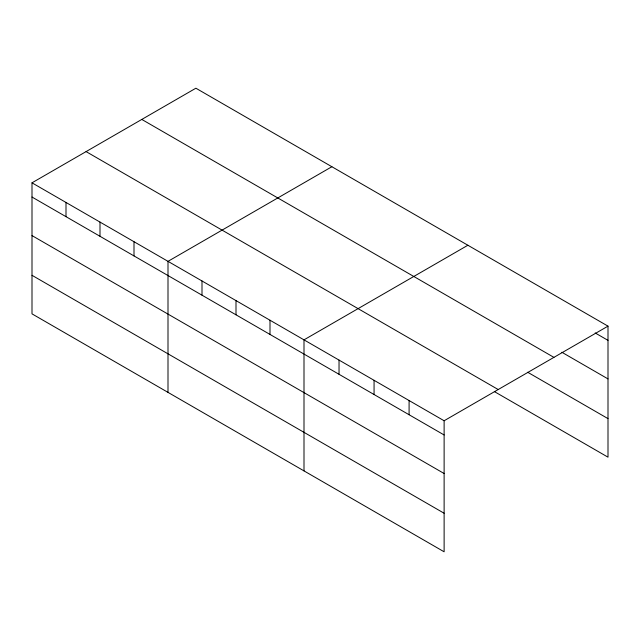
<?xml version="1.0" encoding="UTF-8"?>
<svg xmlns="http://www.w3.org/2000/svg" width="640" height="640" viewBox="0 0 640 640"><rect width="100%" height="100%" fill="white"/><g stroke="black" fill="none" stroke-linecap="round" stroke-linejoin="round"><path stroke-width="0.96" d="M444.12 473.52L444.12 420.76L32 182.824L32 313.856L444.12 551.792L444.12 473.52L32 235.584M494.368 391.576L608 457.176L608 326.144L195.88 88.208L32 182.824M331.88 166.728L168 261.344L168 392.376M467.88 245.248L304 339.856L304 470.896M444.12 420.76L608 326.144M595.184 332.952L608 340.352M561.864 352.264L608 378.904M141.8 119.432L553.92 357.368M527.688 372.256L608 418.624M86.08 151.6L498.2 389.536M32 197.032L444.12 434.968M32 275.304L444.12 513.24M409.088 400.536L409.088 414.744M374.064 380.312L374.064 394.52M339.032 360.08L339.032 374.288M270 320.232L270 334.44M236 300.6L236 314.808M202 280.968L202 295.176M134 241.712L134 255.92M100 222.08L100 236.288M66 202.448L66 216.656"/></g></svg>
